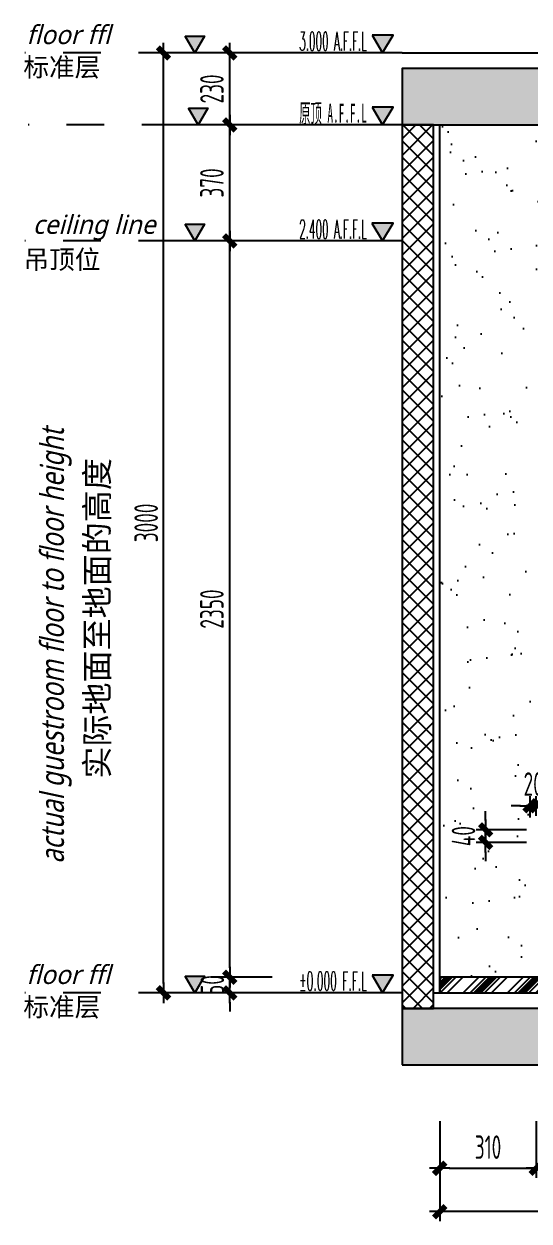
# Model space of a CAD drawing. Header units: inches. Extents: x 96003 to 270950, y -80202 to 65998.
# Drawn here: x 131738 to 133350, y 5387 to 9209 of the extents above; entities that cross this region are included whole.
import ezdxf
from ezdxf.enums import TextEntityAlignment as Align

# ---------------------------------------------------------------- set-up
doc = ezdxf.new("R2010")
doc.units = ezdxf.units.IN
doc.header["$LTSCALE"] = 10
doc.header["$MEASUREMENT"] = 0
doc.linetypes.add('M-CENTER', pattern=[1.8, 1.2, -0.2, 0.2, -0.2])
for name, color, linetype in [('01', 200, 'Continuous'), ('C-顶面灯具、灯带', 22, 'Continuous'), ('ED-文字说明', 50, 'Continuous'), ('ED-造型尺寸', 44, 'Continuous'), ('EL-DIM', 50, 'Continuous'), ('EL-天花轮廓线', 100, 'Continuous'), ('FC-地面造型', 136, 'Continuous'), ('FF-FINISH【完成面】', 20, 'Continuous')]:
    doc.layers.add(name, color=color, linetype=linetype)
doc.styles.add('-宋体', font='')
doc.styles.add('CCD_DIM', font='archs.shx', dxfattribs={"width": 0.7})
doc.styles.add('hz', font='simplex', dxfattribs={"width": 0.7, "bigfont": 'hztxt'})
doc.styles.add('LUCIDIA', font='')
doc.styles.add('RomanS', font='romans.shx', dxfattribs={"width": 0.9})
doc.styles.add('st', font='')
doc.styles.add('宋体', font='', dxfattribs={"height": 60})
doc.styles.get('-宋体').set_extended_font_data('SimSun')
doc.styles.get('LUCIDIA').set_extended_font_data('Lucida Sans', italic=True)
doc.styles.get('st').set_extended_font_data('SimSun')
doc.styles.get('宋体').set_extended_font_data('SimSun')
doc.dimstyles.new('1.30', dxfattribs={"dimscale": 30, "dimtxt": 2.5, "dimasz": 1, "dimexe": 1, "dimexo": 1.5, "dimgap": 1, "dimtad": 1, "dimdec": 0, "dimrnd": 5, "dimdsep": 46, "dimtxsty": 'CCD_DIM', "dimblk": 'CCD_Dimension_Tick', "dimcen": 1, "dimclrd": 44, "dimclre": 44, "dimclrt": 2, "dimadec": 0, "dimazin": 2, "dimtfac": 1, "dimtdec": 0, "dimtix": 1, "dimtmove": 2, "dimatfit": 3, "dimldrblk": 'CCD_Dimension_Tick', "dimfxl": 5, "dimfxlon": 1, "dimtolj": 1, "dimarcsym": 0})
doc.dimstyles.new('Matrix_30内', dxfattribs={"dimscale": 30, "dimtxt": 2.5, "dimasz": 1, "dimexe": 2, "dimexo": 1.5, "dimgap": 0.6, "dimtad": 1, "dimdec": 0, "dimrnd": 1, "dimzin": 12, "dimdsep": 46, "dimtxsty": 'CCD_DIM', "dimblk": 'CCD_Dimension_Tick', "dimcen": 0.125, "dimclrd": 44, "dimclre": 44, "dimclrt": 50, "dimadec": 0, "dimazin": 0, "dimtfac": 1, "dimtdec": 0, "dimtix": 1, "dimtmove": 2, "dimatfit": 3, "dimldrblk": 'CCD_Leader_Dot', "dimfxl": 5, "dimfxlon": 1, "dimtvp": 1, "dimtolj": 1, "dimtzin": 0, "dimarcsym": 0})

# ---------------------------------------------------------------- blocks, each defined once
blk = doc.blocks.new('CCD_Dimension_Tick')
at = {"color": 0, "linetype": 'ByBlock'}
for p, q in [((-1.09, 0), (0, 0)), ((0, 0), (1.09, 0))]:
    blk.add_line(p, q, dxfattribs=at)
at = {"color": 0, "linetype": 'Continuous', "const_width": 0.608}
blk.add_lwpolyline([(-0.61, -0.61), (0.61, 0.61)], dxfattribs=at)
blk = doc.blocks.new('*D690')
at = {"layer": 'Defpoints', "color": 0, "linetype": 'ByBlock', "transparency": 16777216}
for p in [(133373.2, 6647.1), (133065, 6449.3), (133373.2, 5555.9)]:
    blk.add_point(p, dxfattribs=at)
at = {"layer": 'FC-地面造型', "color": 44, "linetype": 'ByBlock', "lineweight": -2, "transparency": 16777216}
for p, q in [((133065, 5705.9), (133065, 5525.9)), ((133373.2, 5705.9), (133373.2, 5525.9)), ((133095, 5555.9), (133343.2, 5555.9))]:
    blk.add_line(p, q, dxfattribs=at)
at = {"layer": 'FC-地面造型', "color": 44, "linetype": 'ByBlock', "lineweight": -2, "transparency": 16777216, "xscale": 30, "yscale": 30, "zscale": 30, "rotation": 180}
blk.add_blockref('CCD_Dimension_Tick', (133065, 5555.9), dxfattribs=at)
at = {"layer": 'FC-地面造型', "color": 44, "linetype": 'ByBlock', "lineweight": -2, "transparency": 16777216, "xscale": 30, "yscale": 30, "zscale": 30}
blk.add_blockref('CCD_Dimension_Tick', (133373.2, 5555.9), dxfattribs=at)
at = {"layer": 'FC-地面造型', "color": 2, "linetype": 'ByBlock', "transparency": 16777216, "insert": (133219.1, 5623.4), "char_height": 75, "attachment_point": 5, "style": 'CCD_DIM'}
blk.add_mtext('\\A1;310', dxfattribs=at)
blk = doc.blocks.new('*D691')
at = {"layer": 'Defpoints', "color": 0, "linetype": 'ByBlock', "transparency": 16777216}
for p in [(135233.2, 6666.1), (133373.2, 6647.1), (135233.2, 5555.9)]:
    blk.add_point(p, dxfattribs=at)
at = {"layer": 'FC-地面造型', "color": 44, "linetype": 'ByBlock', "lineweight": -2, "transparency": 16777216}
for p, q in [((133373.2, 5705.9), (133373.2, 5525.9)), ((135233.2, 5705.9), (135233.2, 5525.9)), ((133403.2, 5555.9), (135203.2, 5555.9))]:
    blk.add_line(p, q, dxfattribs=at)
at = {"layer": 'FC-地面造型', "color": 44, "linetype": 'ByBlock', "lineweight": -2, "transparency": 16777216, "xscale": 30, "yscale": 30, "zscale": 30, "rotation": 180}
blk.add_blockref('CCD_Dimension_Tick', (133373.2, 5555.9), dxfattribs=at)
at = {"layer": 'FC-地面造型', "color": 44, "linetype": 'ByBlock', "lineweight": -2, "transparency": 16777216, "xscale": 30, "yscale": 30, "zscale": 30}
blk.add_blockref('CCD_Dimension_Tick', (135233.2, 5555.9), dxfattribs=at)
at = {"layer": 'FC-地面造型', "color": 2, "linetype": 'ByBlock', "transparency": 16777216, "insert": (134303.2, 5623.4), "char_height": 75, "attachment_point": 5, "style": 'CCD_DIM'}
blk.add_mtext('\\A1;1860', dxfattribs=at)
blk = doc.blocks.new('*D693')
at = {"layer": 'Defpoints', "color": 0, "linetype": 'ByBlock', "transparency": 16777216}
for p in [(133065, 6115.9), (135633.2, 5705.9), (133065, 5417.5)]:
    blk.add_point(p, dxfattribs=at)
at = {"layer": 'FC-地面造型', "color": 44, "linetype": 'ByBlock', "lineweight": -2, "transparency": 16777216}
for p, q in [((133065, 5567.5), (133065, 5387.5)), ((135633.2, 5567.5), (135633.2, 5387.5)), ((135603.2, 5417.5), (133095, 5417.5))]:
    blk.add_line(p, q, dxfattribs=at)
at = {"layer": 'FC-地面造型', "color": 44, "linetype": 'ByBlock', "lineweight": -2, "transparency": 16777216, "xscale": 30, "yscale": 30, "zscale": 30, "rotation": 180}
blk.add_blockref('CCD_Dimension_Tick', (133065, 5417.5), dxfattribs=at)
at = {"layer": 'FC-地面造型', "color": 44, "linetype": 'ByBlock', "lineweight": -2, "transparency": 16777216, "xscale": 30, "yscale": 30, "zscale": 30}
blk.add_blockref('CCD_Dimension_Tick', (135633.2, 5417.5), dxfattribs=at)
at = {"layer": 'FC-地面造型', "color": 2, "linetype": 'ByBlock', "transparency": 16777216, "insert": (134349.1, 5488.1), "char_height": 75, "attachment_point": 5, "style": 'CCD_DIM'}
blk.add_mtext('\\A1;2570', dxfattribs=at)
blk = doc.blocks.new('*D694')
at = {"layer": 'Defpoints', "color": 0, "linetype": 'ByBlock', "transparency": 16777216}
for p in [(133211.4, 6636.1), (133387.2, 6636.1), (133387.2, 6596.1)]:
    blk.add_point(p, dxfattribs=at)
at = {"layer": 'FC-地面造型', "color": 44, "linetype": 'ByBlock', "lineweight": -2, "transparency": 16777216}
for p, q in [((133211.4, 6666.1), (133211.4, 6696.1)), ((133342.2, 6636.1), (133181.4, 6636.1)), ((133211.4, 6596.1), (133211.4, 6636.1)), ((133342.2, 6596.1), (133181.4, 6596.1)), ((133211.4, 6566.1), (133211.4, 6536.1))]:
    blk.add_line(p, q, dxfattribs=at)
at = {"layer": 'FC-地面造型', "color": 44, "linetype": 'ByBlock', "lineweight": -2, "transparency": 16777216, "xscale": 30, "yscale": 30, "zscale": 30}
for p, rotation in [((133211.4, 6636.1), 270), ((133211.4, 6596.1), 90)]:
    blk.add_blockref('CCD_Dimension_Tick', p, dxfattribs=dict(at, rotation=rotation))
at = {"layer": 'FC-地面造型', "color": 2, "linetype": 'ByBlock', "transparency": 16777216, "insert": (133140.8, 6616.1), "char_height": 75, "attachment_point": 5, "rotation": 90, "style": 'CCD_DIM'}
blk.add_mtext('\\A1;40', dxfattribs=at)
blk = doc.blocks.new('*D822')
at = {"layer": 'Defpoints', "color": 0, "linetype": 'ByBlock', "transparency": 16777216}
for p in [(128403.1, 23991.3), (128583.1, 23991.3), (128583.1, 23941.3)]:
    blk.add_point(p, dxfattribs=at)
at = {"layer": 'EL-天花轮廓线', "color": 44, "lineweight": -2, "transparency": 16777216}
for p, q in [((128403.1, 24021.3), (128403.1, 24051.3)), ((128538.1, 23991.3), (128343.1, 23991.3)), ((128403.1, 23941.3), (128403.1, 23991.3)), ((128538.1, 23941.3), (128343.1, 23941.3)), ((128403.1, 23911.3), (128403.1, 23881.3))]:
    blk.add_line(p, q, dxfattribs=at)
at = {"layer": 'EL-天花轮廓线', "color": 44, "linetype": 'ByBlock', "lineweight": -2, "transparency": 16777216, "xscale": 30, "yscale": 30, "zscale": 30}
for p, rotation in [((128403.1, 23991.3), 270), ((128403.1, 23941.3), 90)]:
    blk.add_blockref('CCD_Dimension_Tick', p, dxfattribs=dict(at, rotation=rotation))
at = {"layer": 'EL-天花轮廓线', "color": 50, "linetype": 'ByBlock', "transparency": 16777216, "insert": (128347.6, 23966.3), "char_height": 75, "attachment_point": 5, "rotation": 90, "style": 'CCD_DIM'}
blk.add_mtext('\\A1;50', dxfattribs=at)
blk = doc.blocks.new('CCD_Leader_Dot')
at = {"color": 0, "linetype": 'ByBlock'}
blk.add_line((-5, 0), (-10, 0), dxfattribs=at)
at = {"color": 0, "linetype": 'ByBlock', "const_width": 5}
blk.add_lwpolyline([(-2.5, 0, 1), (2.5, 0, 1)], format="xyb", close=True, dxfattribs=at)
blk = doc.blocks.new('*D823')
at = {"layer": 'Defpoints', "color": 0, "linetype": 'ByBlock', "transparency": 16777216}
for p in [(128403.1, 26941.3), (128583.1, 26941.3), (128583.1, 26711.5)]:
    blk.add_point(p, dxfattribs=at)
at = {"layer": 'EL-天花轮廓线', "color": 44, "lineweight": -2, "transparency": 16777216}
for p, q in [((128538.1, 26941.3), (128343.1, 26941.3)), ((128403.1, 26741.5), (128403.1, 26911.3)), ((128538.1, 26711.5), (128343.1, 26711.5))]:
    blk.add_line(p, q, dxfattribs=at)
at = {"layer": 'EL-天花轮廓线', "color": 44, "linetype": 'ByBlock', "lineweight": -2, "transparency": 16777216, "xscale": 30, "yscale": 30, "zscale": 30}
for p, rotation in [((128403.1, 26941.3), 90), ((128403.1, 26711.5), 270)]:
    blk.add_blockref('CCD_Dimension_Tick', p, dxfattribs=dict(at, rotation=rotation))
at = {"layer": 'EL-天花轮廓线', "color": 50, "linetype": 'ByBlock', "transparency": 16777216, "insert": (128346.1, 26826.4), "char_height": 75, "attachment_point": 5, "rotation": 90, "style": 'CCD_DIM'}
blk.add_mtext('\\A1;230', dxfattribs=at)
blk = doc.blocks.new('*D824')
at = {"layer": 'Defpoints', "color": 0, "linetype": 'ByBlock', "transparency": 16777216}
for p in [(128191.8, 26941.3), (128583.1, 26941.3), (128583.1, 23941.3)]:
    blk.add_point(p, dxfattribs=at)
at = {"layer": 'EL-天花轮廓线', "color": 44, "lineweight": -2, "transparency": 16777216}
for p, q in [((128341.8, 26941.3), (128131.8, 26941.3)), ((128191.8, 23971.3), (128191.8, 26911.3)), ((128341.8, 23941.3), (128131.8, 23941.3))]:
    blk.add_line(p, q, dxfattribs=at)
at = {"layer": 'EL-天花轮廓线', "color": 44, "linetype": 'ByBlock', "lineweight": -2, "transparency": 16777216, "xscale": 30, "yscale": 30, "zscale": 30}
for p, rotation in [((128191.8, 26941.3), 90), ((128191.8, 23941.3), 270)]:
    blk.add_blockref('CCD_Dimension_Tick', p, dxfattribs=dict(at, rotation=rotation))
at = {"layer": 'EL-天花轮廓线', "color": 50, "linetype": 'ByBlock', "transparency": 16777216, "insert": (128136.3, 25441.3), "char_height": 75, "attachment_point": 5, "rotation": 90, "style": 'CCD_DIM'}
blk.add_mtext('\\A1;3000', dxfattribs=at)
blk = doc.blocks.new('ELEVATION')
blk.add_hatch(color=256).paths.add_polyline_path([(4.17, 2.47), (2.7, 0), (1.23, 2.47)])
blk.add_line((0, 0), (14.67, 0))
blk.add_lwpolyline([(4.17, 2.47), (2.7, 0), (1.23, 2.47)], close=True)
at = {"style": 'hz', "width": 0.444477}
blk.add_attdef('ELEV', text='', height=2.5, dxfattribs=at).set_placement((4.89, 0.32), (14.26, 0.32), align=Align.FIT)
blk = doc.blocks.new('A$C2E6F40A5')
blk.add_hatch(color=256).paths.add_polyline_path([(40, 69.3), (-40, 69.3), (0, 0)])
at = {"color": 0}
blk.add_lwpolyline([(40, 69.3), (-40, 69.3), (0, 0), (40, 69.3)], dxfattribs=at)
blk = doc.blocks.new('20150428.1023048')
at = {"layer": 'ED-造型尺寸', "color": 250, "linetype": 'M-CENTER', "ltscale": 2}
blk.add_line((21.19, 0, 0), (-14.89, 0, 0), dxfattribs=at)
at = {"layer": 'ED-造型尺寸', "xscale": -0.0256, "yscale": 0.0256, "zscale": 0.0256}
blk.add_blockref('A$C2E6F40A5', (3.19, 0, 0), dxfattribs=at)
blk = doc.blocks.new('*D825')
at = {"layer": 'Defpoints', "color": 0, "linetype": 'ByBlock', "transparency": 16777216}
for p in [(128403.1, 26711.5), (128583.1, 26711.5), (128583.1, 26341.3)]:
    blk.add_point(p, dxfattribs=at)
at = {"layer": 'EL-天花轮廓线', "color": 44, "lineweight": -2, "transparency": 16777216}
for p, q in [((128538.1, 26711.5), (128343.1, 26711.5)), ((128403.1, 26371.3), (128403.1, 26681.5)), ((128538.1, 26341.3), (128343.1, 26341.3))]:
    blk.add_line(p, q, dxfattribs=at)
at = {"layer": 'EL-天花轮廓线', "color": 44, "linetype": 'ByBlock', "lineweight": -2, "transparency": 16777216, "xscale": 30, "yscale": 30, "zscale": 30}
for p, rotation in [((128403.1, 26711.5), 90), ((128403.1, 26341.3), 270)]:
    blk.add_blockref('CCD_Dimension_Tick', p, dxfattribs=dict(at, rotation=rotation))
at = {"layer": 'EL-天花轮廓线', "color": 50, "linetype": 'ByBlock', "transparency": 16777216, "insert": (128346.1, 26526.4), "char_height": 75, "attachment_point": 5, "rotation": 90, "style": 'CCD_DIM'}
blk.add_mtext('\\A1;370', dxfattribs=at)
blk = doc.blocks.new('*D826')
at = {"layer": 'Defpoints', "color": 0, "linetype": 'ByBlock', "transparency": 16777216}
for p in [(128403.1, 26341.3), (128583.1, 26341.3), (128583.1, 23991.3)]:
    blk.add_point(p, dxfattribs=at)
at = {"layer": 'EL-天花轮廓线', "color": 44, "lineweight": -2, "transparency": 16777216}
for p, q in [((128538.1, 26341.3), (128343.1, 26341.3)), ((128403.1, 24021.3), (128403.1, 26311.3)), ((128538.1, 23991.3), (128343.1, 23991.3))]:
    blk.add_line(p, q, dxfattribs=at)
at = {"layer": 'EL-天花轮廓线', "color": 44, "linetype": 'ByBlock', "lineweight": -2, "transparency": 16777216, "xscale": 30, "yscale": 30, "zscale": 30}
for p, rotation in [((128403.1, 26341.3), 90), ((128403.1, 23991.3), 270)]:
    blk.add_blockref('CCD_Dimension_Tick', p, dxfattribs=dict(at, rotation=rotation))
at = {"layer": 'EL-天花轮廓线', "color": 50, "linetype": 'ByBlock', "transparency": 16777216, "insert": (128346.1, 25166.3), "char_height": 75, "attachment_point": 5, "rotation": 90, "style": 'CCD_DIM'}
blk.add_mtext('\\A1;2350', dxfattribs=at)
blk = doc.blocks.new('*D689')
at = {"layer": 'Defpoints', "color": 0, "linetype": 'ByBlock', "transparency": 16777216}
for p in [(133373.2, 6713.3), (133353.2, 6631.1), (133373.2, 6636.1)]:
    blk.add_point(p, dxfattribs=at)
at = {"layer": 'FC-地面造型', "color": 44, "linetype": 'ByBlock', "lineweight": -2, "transparency": 16777216}
for p, q in [((133353.2, 6676.1), (133353.2, 6743.3)), ((133373.2, 6681.1), (133373.2, 6743.3)), ((133323.2, 6713.3), (133293.2, 6713.3)), ((133353.2, 6713.3), (133373.2, 6713.3)), ((133403.2, 6713.3), (133433.2, 6713.3))]:
    blk.add_line(p, q, dxfattribs=at)
at = {"layer": 'FC-地面造型', "color": 44, "linetype": 'ByBlock', "lineweight": -2, "transparency": 16777216, "xscale": 30, "yscale": 30, "zscale": 30}
blk.add_blockref('CCD_Dimension_Tick', (133353.2, 6713.3), dxfattribs=at)
at = {"layer": 'FC-地面造型', "color": 44, "linetype": 'ByBlock', "lineweight": -2, "transparency": 16777216, "xscale": 30, "yscale": 30, "zscale": 30, "rotation": 180}
blk.add_blockref('CCD_Dimension_Tick', (133373.2, 6713.3), dxfattribs=at)
at = {"layer": 'FC-地面造型', "color": 2, "linetype": 'ByBlock', "transparency": 16777216, "insert": (133363.2, 6782.4), "char_height": 75, "attachment_point": 5, "style": 'CCD_DIM'}
blk.add_mtext('\\A1;20', dxfattribs=at)
blk = doc.blocks.new('*U108')
h = blk.add_hatch()
h.set_pattern_fill('ANSI37', color=250, scale=300, angle=-90)
h.set_pattern_definition([(315, (222482.446, 70519.302), (26.516504, 26.516504), []), (45, (222482.446, 70519.302), (-26.516504, 26.516504), [])])
h.paths.add_polyline_path([(144521, -74584.5), (144521, -74684.5), (147341, -74684.5), (147341, -74584.5)])
at = {"color": 5, "elevation": 0}
blk.add_lwpolyline([(144521, -74584.5), (144521, -74684.5), (147341, -74684.5), (147341, -74584.5)], close=True, dxfattribs=at)
blk = doc.blocks.new('5678')
at = {"layer": 'ED-文字说明'}
ref = blk.add_blockref('ELEVATION', (128953.2, 26941.3), dxfattribs=dict(at, xscale=-23.04, yscale=23.04, zscale=23.04))
ref.add_attrib('ELEV', '3.000 A.F.F.L', dxfattribs={"layer": '0', "height": 60, "style": 'RomanS', "width": 0.357941}).set_placement((128624.8, 26948.8, 0), (128840.5, 26948.8, 0), align=Align.FIT)
ref = blk.add_blockref('ELEVATION', (128953.2, 26711.5), dxfattribs=dict(at, xscale=-23.04, yscale=23.04, zscale=23.04))
ref.add_attrib('ELEV', '原顶 A.F.F.L', dxfattribs={"layer": '0', "height": 60, "style": '-宋体', "width": 0.419118}).set_placement((128624.8, 26719, 0), (128840.5, 26719, 0), align=Align.FIT)
ref = blk.add_blockref('ELEVATION', (128953.1, 26341.3), dxfattribs=dict(at, xscale=-23.04, yscale=23.04, zscale=23.04))
ref.add_attrib('ELEV', '2.400 A.F.F.L', dxfattribs={"layer": '0', "height": 60, "style": 'RomanS', "width": 0.357941}).set_placement((128624.6, 26348.8, 0), (128840.4, 26348.8, 0), align=Align.FIT)
ref = blk.add_blockref('ELEVATION', (128953.2, 23941.3), dxfattribs=dict(at, xscale=-23.04, yscale=23.04, zscale=23.04))
ref.add_attrib('ELEV', '%%p0.000 F.F.L', dxfattribs={"layer": '0', "height": 60, "style": 'RomanS', "width": 0.361366}).set_placement((128624.8, 23948.8, 0), (128840.5, 23948.8, 0), align=Align.FIT)
at = {"layer": 'ED-造型尺寸', "xscale": 30, "yscale": 30, "zscale": 30}
for p in [(128195.8, 26941.3, 0), (128206.7, 26711.5, 0), (128195.7, 26341.3, 0), (128195.7, 23941.3, 0)]:
    blk.add_blockref('20150428.1023048', p, dxfattribs=at)
at = {"layer": 'ED-文字说明'}
for s, style, p in [('ceiling line', 'LUCIDIA', (127774.5, 26363.9)), ('吊顶位', 'st', (127744.8, 26252.1))]:
    blk.add_text(s, height=60, dxfattribs=dict(at, style=style)).set_placement(p)
at = {"layer": 'ED-文字说明', "style": 'LUCIDIA', "width": 0.8}
blk.add_text('actual guestroom floor to floor height', height=75, rotation=90, dxfattribs=at).set_placement((127873.7, 24354.6))
at = {"layer": 'ED-文字说明', "style": '宋体'}
blk.add_text('实际地面至地面的高度', height=75, rotation=90, dxfattribs=at).set_placement((128017.2, 24625.1))
at = {"layer": 'EL-DIM', "color": 2}
for s, style, p in [('floor ffl ', 'LUCIDIA', (127753.6, 26969.6)), ('标准层', 'st', (127744.4, 26866.2)), ('floor ffl ', 'LUCIDIA', (127753.5, 23969.6)), ('标准层', 'st', (127744.3, 23866.2))]:
    blk.add_text(s, height=60, dxfattribs=dict(at, style=style)).set_placement(p)
at = {"layer": 'EL-天花轮廓线', "color": 136, "linetype": 'ByBlock'}
for base, p1, p2, picture, middle in [((128191.8, 26941.3), (128583.1, 23941.3), (128583.1, 26941.3), '*D824', (128136.3, 25441.3)), ((128403.1, 26941.3), (128583.1, 26711.5), (128583.1, 26941.3), '*D823', (128346.1, 26826.4)), ((128403.1, 26711.5), (128583.1, 26341.3), (128583.1, 26711.5), '*D825', (128346.1, 26526.4)), ((128403.1, 26341.3), (128583.1, 23991.3), (128583.1, 26341.3), '*D826', (128346.1, 25166.3)), ((128403.1, 23991.3), (128583.1, 23941.3), (128583.1, 23991.3), '*D822', (128347.6, 23966.3))]:
    dim = blk.add_linear_dim(base=base, p1=p1, p2=p2, angle=90, dimstyle='Matrix_30内', dxfattribs=at)
    dim.commit()
    dim.dimension.update_dxf_attribs({"geometry": picture, "text_midpoint": middle})

msp = doc.modelspace()

# ---------------------------------------------------------------- hatches: boundary and pattern name
h = msp.add_hatch(color=250)
h.dxf.hatch_style = 1
h.paths.add_polyline_path([(132945, 9066.2), (132945, 8886.2), (135853.2, 8886.2), (135853.2, 9066.2)])
h = msp.add_hatch(color=250)
h.dxf.hatch_style = 1
h.paths.add_polyline_path([(135853.2, 5886.2), (135853.2, 6066.2), (132945, 6066.2), (132945, 5886.2)])
at = {"layer": 'FC-地面造型', "linetype": 'ByBlock'}
h = msp.add_hatch(dxfattribs=at)
h.set_pattern_fill('AR-SAND', color=250, scale=100)
h.set_pattern_definition([(37.5, (-10673.94, 3777.11), (-6.29934, 192.68238), [0, -152, 0, -170, 0, -162.5]), (7.5, (-10673.94, 3777.1), (176.97767, 282.2146), [0, -82, 0, -137, 0, -52.5]), (327.5, (-10796.94, 3777.11), (311.41419, 0.5659), [0, -50, 0, -180, 0, -235]), (317.5, (-10796.94, 3777.1), (300.61266, 87.76756), [0, -25, 0, -118, 0, -135])])
h.paths.add_polyline_path([(133065, 8886.2), (133065, 6165.9), (135283.2, 6165.9), (135283.2, 6545.9), (133353.2, 6545.9), (133353.2, 6580.9), (133358.2, 6585.9), (133673.2, 6585.9), (133673.2, 8465.9), (133878.2, 8466.4), (135233.2, 8465.9), (135233.2, 8886.2)])
h = msp.add_hatch(dxfattribs=at)
h.set_pattern_fill('CYL', color=250, scale=100, angle=90, pattern_type=2)
h.set_pattern_definition([(225, (217023.34, 506437.44), (70.710678, -70.710678), []), (225, (217024.75, 506436.02), (70.710678, -70.710678), []), (225, (217027.58, 506433.19), (70.710678, -70.710678), []), (225, (217033.24, 506427.54), (70.710678, -70.710678), []), (225, (217044.55, 506416.22), (70.710678, -70.710678), []), (225, (217070.01, 506390.77), (70.710678, -70.710678), []), (225, (217081.32, 506379.45), (70.710678, -70.710678), []), (225, (217086.98, 506373.8), (70.710678, -70.710678), []), (225, (217089.81, 506370.97), (70.710678, -70.710678), []), (225, (217091.22, 506369.55), (70.710678, -70.710678), [])])
h.paths.add_polyline_path([(133065, 6115.9), (135625.2, 6115.9), (135625.2, 6165.9), (133065, 6165.9)])

# ---------------------------------------------------------------- linework, layer by layer
at = {"color": 5}
for p, q in [((132945, 9115.9), (135848.5, 9115.9)), ((133045, 6115.9), (135653.2, 6115.9))]:
    msp.add_line(p, q, dxfattribs=at)
at = {"layer": '01'}
for points in [[(132945, 8886.2), (135853.2, 8886.2), (135853.2, 9066.2), (132945, 9066.2), (132945, 8886.2)], [(132945, 5886.2), (135853.2, 5886.2), (135853.2, 6066.2), (132945, 6066.2), (132945, 5886.2)]]:
    msp.add_lwpolyline(points, dxfattribs=at)
at = {"layer": 'FC-地面造型', "color": 30, "linetype": 'ByBlock', "elevation": 0}
msp.add_lwpolyline([(133065, 6115.9), (135625.2, 6115.9), (135625.2, 6165.9), (133065, 6165.9)], close=True, dxfattribs=at)
at = {"layer": 'FF-FINISH【完成面】', "linetype": 'ByBlock'}
msp.add_line((133065, 6115.9), (133065, 8886.2), dxfattribs=at)

# ---------------------------------------------------------------- block references
at = {"layer": 'C-顶面灯具、灯带', "color": 8, "linetype": 'ByBlock', "rotation": 90}
msp.add_blockref('*U108', (58360.5, -138454.8, 0), dxfattribs=at)
at = {"layer": 'FC-地面造型', "linetype": 'ByBlock'}
msp.add_blockref('5678', (3991.8, -17825.4), dxfattribs=at)

# ---------------------------------------------------------------- dimensions: what is measured, and where the dimension line sits
at = {"layer": 'FC-地面造型', "color": 8, "linetype": 'ByBlock'}
for base, p1, p2, picture, middle in [((133373.2, 6713.3), (133353.2, 6631.1), (133373.2, 6636.1), '*D689', (133363.2, 6782.4)), ((135233.2, 5555.9), (133373.2, 6647.1), (135233.2, 6666.1), '*D691', (134303.2, 5623.4)), ((133373.2, 5555.9), (133065, 6449.3), (133373.2, 6647.1), '*D690', (133219.1, 5623.4)), ((133065, 5417.5), (135633.2, 5705.9), (133065, 6115.9), '*D693', (134349.1, 5488.1))]:
    dim = msp.add_linear_dim(base=base, p1=p1, p2=p2, dimstyle='1.30', dxfattribs=at)
    dim.commit()
    dim.dimension.update_dxf_attribs({"geometry": picture, "text_midpoint": middle})
dim = msp.add_linear_dim(base=(133211.4, 6636.1), p1=(133387.2, 6596.1), p2=(133387.2, 6636.1), angle=90, dimstyle='1.30', dxfattribs=at)
dim.commit()
dim.dimension.update_dxf_attribs({"geometry": '*D694', "text_midpoint": (133140.8, 6616.1)})

doc.saveas('drawing.dxf')
